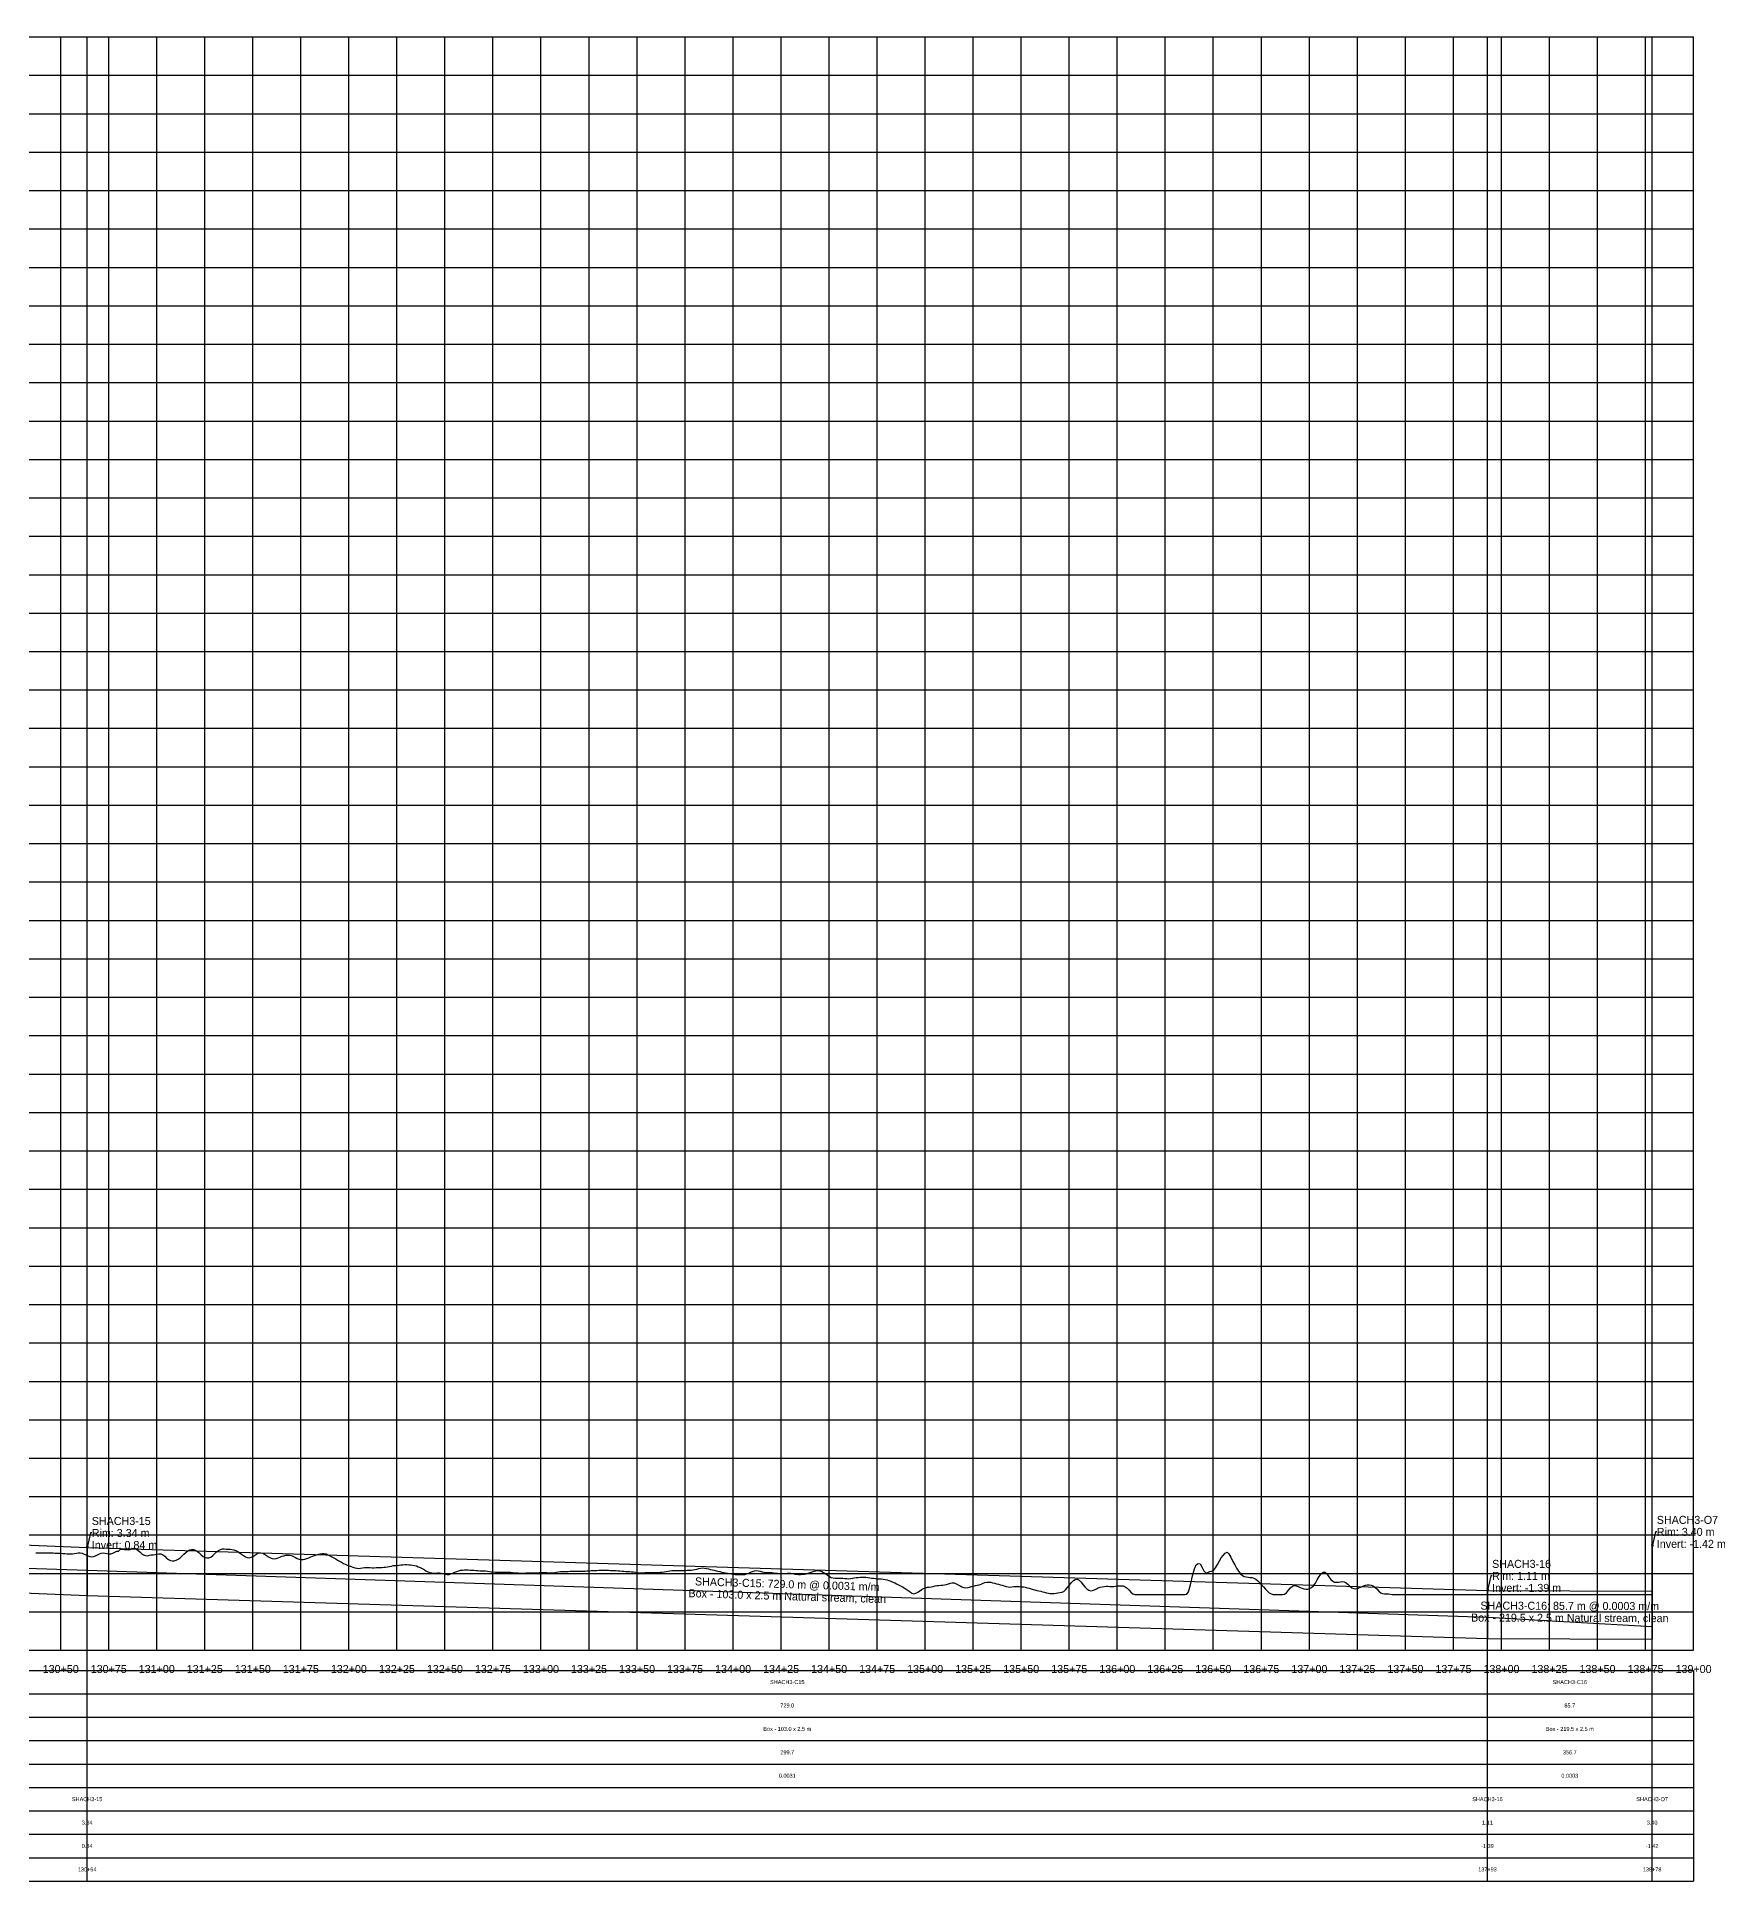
# Model space of a CAD drawing. Extents: x -64 to 13916, y -140 to 832.
# Drawn here: x 13038 to 13916, y -140 to 820 of the extents above; entities that cross this region are included whole.
import ezdxf
from ezdxf.enums import TextEntityAlignment as Align

# ---------------------------------------------------------------- set-up
doc = ezdxf.new("R2010")
doc.units = 0
for name, color, linetype in [('Annotation', 7, 'Continuous'), ('Annotation_Table', 254, 'Continuous'), ('Crown', 7, 'Continuous'), ('Grid', 254, 'Continuous'), ('Grid_Text', 7, 'Continuous'), ('Ground_Elevation', 3, 'Continuous'), ('Hydraulic_Grade', 5, 'Continuous'), ('Invert', 7, 'Continuous'), ('Structure', 7, 'Continuous')]:
    doc.layers.add(name, color=color, linetype=linetype)

msp = doc.modelspace()

# ---------------------------------------------------------------- linework, layer by layer
at = {"layer": 'Annotation', "color": 0}
for points in [[(13066.18, 41.05), (13065.44, 41.05), (13063.74, 33.43)], [(13880.86, 41.63), (13880.12, 41.63), (13878.42, 34.01)], [(13795.13, 18.71), (13794.39, 18.71), (13792.69, 11.09)]]:
    msp.add_lwpolyline(points, dxfattribs=at)
for points in [[(13063.74, 33.43), (13063.54, 34.41), (13064.33, 34.23)], [(13878.42, 34.01), (13878.22, 34.99), (13879.01, 34.81)], [(13792.69, 11.09), (13792.49, 12.07), (13793.28, 11.89)]]:
    msp.add_lwpolyline(points, close=True, dxfattribs=at)
at = {"layer": 'Annotation_Table', "color": 254}
for points in [[(13063.74, -140.21), (13063.74, 820)], [(13792.69, -140.21), (13792.69, 820)], [(13878.42, -140.21), (13878.42, 820)], [(-25, -30.48), (13899.95, -30.48)], [(13899.95, -30.48), (13899.95, -140.21)], [(-25, -42.67), (13899.95, -42.67)], [(-25, -54.86), (13899.95, -54.86)], [(-25, -67.06), (13899.95, -67.06)], [(-25, -79.25), (13899.95, -79.25)], [(-25, -91.44), (13899.95, -91.44)], [(-25, -103.63), (13899.95, -103.63)], [(-25, -115.82), (13899.95, -115.82)], [(-25, -128.02), (13899.95, -128.02)], [(-25, -140.21), (13899.95, -140.21)]]:
    msp.add_lwpolyline(points, dxfattribs=at)
at = {"layer": 'Crown', "color": 0}
for points in [[(12621.75, 51.82), (13063.74, 33.43)], [(13063.74, 33.43), (13063.74, 33.43)], [(13063.74, 33.43), (13792.69, 11.09)], [(13792.69, 11.09), (13792.69, 11.09)], [(13792.69, 11.09), (13878.42, 10.83)], [(13878.42, 10.83), (13878.42, 10.83)]]:
    msp.add_lwpolyline(points, dxfattribs=at)
at = {"layer": 'Grid', "color": 254}
for points in [[(-25, 820), (13900, 820)], [(13050, -20), (13050, 820)], [(13075, -20), (13075, 820)], [(13100, -20), (13100, 820)], [(13125, -20), (13125, 820)], [(13150, -20), (13150, 820)], [(13175, -20), (13175, 820)], [(13200, -20), (13200, 820)], [(13225, -20), (13225, 820)], [(13250, -20), (13250, 820)], [(13275, -20), (13275, 820)], [(13300, -20), (13300, 820)], [(13325, -20), (13325, 820)], [(13350, -20), (13350, 820)], [(13375, -20), (13375, 820)], [(13400, -20), (13400, 820)], [(13425, -20), (13425, 820)], [(13450, -20), (13450, 820)], [(13475, -20), (13475, 820)], [(13500, -20), (13500, 820)], [(13525, -20), (13525, 820)], [(13550, -20), (13550, 820)], [(13575, -20), (13575, 820)], [(13600, -20), (13600, 820)], [(13625, -20), (13625, 820)], [(13650, -20), (13650, 820)], [(13675, -20), (13675, 820)], [(13700, -20), (13700, 820)], [(13725, -20), (13725, 820)], [(13750, -20), (13750, 820)], [(13775, -20), (13775, 820)], [(13800, -20), (13800, 820)], [(13825, -20), (13825, 820)], [(13850, -20), (13850, 820)], [(13875, -20), (13875, 820)], [(13900, -20), (13900, 820)], [(-25, 800), (13900, 800)], [(-25, 780), (13900, 780)], [(-25, 760), (13900, 760)], [(-25, 740), (13900, 740)], [(-25, 720), (13900, 720)], [(-25, 700), (13900, 700)], [(-25, 680), (13900, 680)], [(-25, 660), (13900, 660)], [(-25, 640), (13900, 640)], [(-25, 620), (13900, 620)], [(-25, 600), (13900, 600)], [(-25, 580), (13900, 580)], [(-25, 560), (13900, 560)], [(-25, 540), (13900, 540)], [(-25, 520), (13900, 520)], [(-25, 500), (13900, 500)], [(-25, 480), (13900, 480)], [(-25, 460), (13900, 460)], [(-25, 440), (13900, 440)], [(-25, 420), (13900, 420)], [(-25, 400), (13900, 400)], [(-25, 380), (13900, 380)], [(-25, 360), (13900, 360)], [(-25, 340), (13900, 340)], [(-25, 320), (13900, 320)], [(-25, 300), (13900, 300)], [(-25, 280), (13900, 280)], [(-25, 260), (13900, 260)], [(-25, 240), (13900, 240)], [(-25, 220), (13900, 220)], [(-25, 200), (13900, 200)], [(-25, 180), (13900, 180)], [(-25, 160), (13900, 160)], [(-25, 140), (13900, 140)], [(-25, 120), (13900, 120)], [(-25, 100), (13900, 100)], [(-25, 80), (13900, 80)], [(-25, 60), (13900, 60)], [(-25, 40), (13900, 40)], [(-25, 20), (13900, 20)], [(-25, 0), (13900, 0)], [(-25, -20), (13900, -20)]]:
    msp.add_lwpolyline(points, dxfattribs=at)
at = {"layer": 'Ground_Elevation', "color": 3}
msp.add_lwpolyline([(13037.13, 30.63), (13038.13, 30.66), (13039.13, 30.69), (13040.13, 30.69), (13041.13, 30.68), (13042.13, 30.67), (13043.13, 30.66), (13044.13, 30.65), (13045.13, 30.65), (13046.13, 30.63), (13047.13, 30.62), (13048.13, 30.58), (13049.13, 30.54), (13050.13, 30.49), (13051.13, 30.42), (13052.13, 30.35), (13053.13, 30.27), (13054.13, 30.22), (13055.13, 30.21), (13056.13, 30.25), (13057.13, 30.39), (13058.13, 30.58), (13059.13, 30.78), (13060.13, 30.74), (13061.13, 30.47), (13062.13, 30.07), (13063.13, 29.6), (13064.13, 29.13), (13065.13, 28.79), (13066.13, 28.66), (13067.13, 28.76), (13068.13, 29.09), (13069.13, 29.6), (13070.13, 30.14), (13071.13, 30.54), (13072.13, 30.64), (13073.13, 30.52), (13074.13, 30.31), (13075.13, 30.18), (13076.13, 30.26), (13077.13, 30.53), (13078.13, 31.01), (13079.13, 31.65), (13080.13, 31.65), (13081.13, 32.57), (13082.13, 32.62), (13083.13, 32.51), (13084.13, 32.37), (13085.13, 32.33), (13086.13, 32.51), (13087.13, 32.91), (13088.13, 33.12), (13089.13, 32.73), (13090.13, 32.03), (13091.13, 31.18), (13092.13, 30.31), (13093.13, 29.66), (13094.13, 29.28), (13095.13, 29.2), (13096.13, 29.42), (13097.13, 29.64), (13098.13, 29.64), (13099.13, 29.81), (13100.13, 30.02), (13101.13, 30.2), (13102.13, 30.18), (13103.13, 29.75), (13104.13, 28.93), (13105.13, 28), (13106.13, 27.21), (13107.13, 26.7), (13108.13, 26.51), (13109.13, 26.57), (13110.13, 26.84), (13111.13, 27.36), (13112.13, 28.12), (13113.13, 29.02), (13114.13, 29.97), (13115.13, 30.9), (13116.13, 31.68), (13117.13, 32.22), (13118.13, 32.45), (13119.13, 32.4), (13120.13, 32.06), (13121.13, 31.47), (13122.13, 30.65), (13123.13, 29.75), (13124.13, 28.88), (13125.13, 28.28), (13126.13, 28.03), (13127.13, 28.1), (13128.13, 28.5), (13129.13, 29.24), (13130.13, 30.21), (13131.13, 31.17), (13132.13, 31.98), (13133.13, 32.53), (13134.13, 32.75), (13135.13, 32.73), (13136.13, 32.64), (13137.13, 32.59), (13138.13, 32.58), (13139.13, 32.52), (13140.13, 32.33), (13141.13, 31.99), (13142.13, 31.47), (13143.13, 30.79), (13144.13, 29.98), (13145.13, 29.26), (13146.13, 28.67), (13147.13, 28.31), (13148.13, 28.19), (13149.13, 28.38), (13150.13, 28.86), (13151.13, 29.53), (13152.13, 30.19), (13153.13, 30.63), (13154.13, 30.76), (13155.13, 30.54), (13156.13, 30.01), (13157.13, 29.34), (13158.13, 28.68), (13159.13, 28.11), (13160.13, 27.74), (13161.13, 27.61), (13162.13, 27.8), (13163.13, 28.14), (13164.13, 28.54), (13165.13, 28.9), (13166.13, 29.2), (13167.13, 29.45), (13168.13, 29.57), (13169.13, 29.56), (13170.13, 29.29), (13171.13, 28.83), (13172.13, 28.29), (13173.13, 27.82), (13174.13, 27.48), (13175.13, 27.27), (13176.13, 27.25), (13177.13, 27.44), (13178.13, 27.78), (13179.13, 28.18), (13180.13, 28.61), (13181.13, 29.01), (13182.13, 29.4), (13183.13, 29.74), (13184.13, 30.01), (13185.13, 30.22), (13186.13, 30.33), (13187.13, 30.32), (13188.13, 30.11), (13189.13, 29.73), (13190.13, 29.23), (13191.13, 28.67), (13192.13, 28.13), (13193.13, 27.56), (13194.13, 26.98), (13195.13, 26.37), (13196.13, 25.78), (13197.13, 25.24), (13198.13, 24.76), (13199.13, 24.32), (13200.13, 23.9), (13201.13, 23.55), (13202.13, 23.21), (13203.13, 22.9), (13204.13, 22.69), (13205.13, 22.61), (13206.13, 22.68), (13207.13, 22.85), (13208.13, 23.04), (13209.13, 23.16), (13210.13, 23.16), (13211.13, 23.08), (13212.13, 22.98), (13213.13, 22.93), (13214.13, 23.04), (13215.13, 23.1), (13216.13, 23.08), (13217.13, 23.11), (13218.13, 23.18), (13219.13, 23.28), (13220.13, 23.42), (13221.13, 23.6), (13222.13, 23.83), (13223.13, 24.06), (13224.13, 24.09), (13225.13, 24.14), (13226.13, 24.27), (13227.13, 24.42), (13228.13, 24.51), (13229.13, 24.57), (13230.13, 24.56), (13231.13, 24.52), (13232.13, 24.44), (13233.13, 24.35), (13234.13, 24.2), (13235.13, 23.92), (13236.13, 23.51), (13237.13, 23.02), (13238.13, 22.51), (13239.13, 21.97), (13240.13, 21.42), (13241.13, 20.9), (13242.13, 20.49), (13243.13, 20.22), (13244.13, 20.11), (13245.13, 20.15), (13246.13, 20.22), (13247.13, 20.25), (13248.13, 20.12), (13249.13, 19.87), (13250.13, 19.6), (13251.13, 19.44), (13252.13, 19.47), (13253.13, 19.71), (13254.13, 20.11), (13255.13, 20.58), (13256.13, 21.02), (13257.13, 21.39), (13258.13, 21.63), (13259.13, 21.76), (13260.13, 21.8), (13261.13, 21.81), (13262.13, 21.8), (13263.13, 21.75), (13264.13, 21.69), (13265.13, 21.61), (13266.13, 21.54), (13267.13, 21.48), (13268.13, 21.42), (13269.13, 21.39), (13270.13, 21.39), (13271.13, 21.34), (13272.13, 21.2), (13273.13, 21.01), (13274.13, 20.84), (13275.13, 20.74), (13276.13, 20.7), (13277.13, 20.71), (13278.13, 20.72), (13279.13, 20.71), (13280.13, 20.67), (13281.13, 20.64), (13282.13, 20.64), (13283.13, 20.64), (13284.13, 20.57), (13285.13, 20.48), (13286.13, 20.37), (13287.13, 20.29), (13288.13, 20.24), (13289.13, 20.21), (13290.13, 20.2), (13291.13, 20.2), (13292.13, 20.22), (13293.13, 20.27), (13294.13, 20.31), (13295.13, 20.32), (13296.13, 20.31), (13297.13, 20.32), (13298.13, 20.38), (13299.13, 20.43), (13300.13, 20.45), (13301.13, 20.46), (13302.13, 20.46), (13303.13, 20.42), (13304.13, 20.35), (13305.13, 20.29), (13306.13, 20.33), (13307.13, 20.46), (13308.13, 20.65), (13309.13, 20.86), (13310.13, 21), (13311.13, 21), (13312.13, 20.99), (13313.13, 21.01), (13314.13, 21.05), (13315.13, 21.09), (13316.13, 21.12), (13317.13, 21.13), (13318.13, 21.13), (13319.13, 21.14), (13320.13, 21.14), (13321.13, 21.17), (13322.13, 21.2), (13323.13, 21.25), (13324.13, 21.31), (13325.13, 21.38), (13326.13, 21.44), (13327.13, 21.5), (13328.13, 21.56), (13329.13, 21.6), (13330.13, 21.63), (13331.13, 21.65), (13332.13, 21.66), (13333.13, 21.65), (13334.13, 21.63), (13335.13, 21.61), (13336.13, 21.58), (13337.13, 21.54), (13338.13, 21.49), (13339.13, 21.43), (13340.13, 21.36), (13341.13, 21.3), (13342.13, 21.22), (13343.13, 21.15), (13344.13, 21.08), (13345.13, 21.01), (13346.13, 20.94), (13347.13, 20.87), (13348.13, 20.8), (13349.13, 20.72), (13350.13, 20.47), (13351.13, 20.29), (13352.13, 20.24), (13353.13, 20.28), (13354.13, 20.4), (13355.13, 20.51), (13356.13, 20.55), (13357.13, 20.52), (13358.13, 20.48), (13359.13, 20.48), (13360.13, 20.5), (13361.13, 20.53), (13362.13, 20.59), (13363.13, 20.7), (13364.13, 20.87), (13365.13, 21.07), (13366.13, 21.24), (13367.13, 21.38), (13368.13, 21.47), (13369.13, 21.55), (13370.13, 21.58), (13371.13, 21.56), (13372.13, 21.52), (13373.13, 21.49), (13374.13, 21.5), (13375.13, 21.55), (13376.13, 21.62), (13377.13, 21.68), (13378.13, 21.74), (13379.13, 21.84), (13380.13, 21.98), (13381.13, 22.2), (13382.13, 22.49), (13383.13, 22.77), (13384.13, 22.83), (13385.13, 22.72), (13386.13, 22.54), (13387.13, 22.33), (13388.13, 22.1), (13389.13, 21.87), (13390.13, 21.63), (13391.13, 21.39), (13392.13, 21.16), (13393.13, 20.94), (13394.13, 20.72), (13395.13, 20.52), (13396.13, 20.31), (13397.13, 20.12), (13398.13, 19.94), (13399.13, 19.78), (13400.13, 19.57), (13401.13, 19.48), (13402.13, 19.48), (13403.13, 19.47), (13404.13, 19.41), (13405.13, 19.39), (13406.13, 19.5), (13407.13, 19.75), (13408.13, 20.15), (13409.13, 20.61), (13410.13, 21.06), (13411.13, 21.4), (13412.13, 21.51), (13413.13, 21.4), (13414.13, 21.12), (13415.13, 20.81), (13416.13, 20.61), (13417.13, 20.55), (13418.13, 20.55), (13419.13, 20.53), (13420.13, 20.42), (13421.13, 20.28), (13422.13, 20.15), (13423.13, 20.05), (13424.13, 19.99), (13425.13, 19.98), (13426.13, 19.99), (13427.13, 20.04), (13428.13, 20.11), (13429.13, 20.14), (13430.13, 20.07), (13431.13, 19.9), (13432.13, 19.69), (13433.13, 19.54), (13434.13, 19.48), (13435.13, 19.47), (13436.13, 19.52), (13437.13, 19.63), (13438.13, 19.85), (13439.13, 20.16), (13440.13, 20.5), (13441.13, 20.86), (13442.13, 21.18), (13443.13, 21.37), (13444.13, 21.43), (13445.13, 21.3), (13446.13, 20.99), (13447.13, 20.52), (13448.13, 19.9), (13449.13, 19.16), (13450.13, 18.44), (13451.13, 17.92), (13452.13, 17.64), (13453.13, 17.54), (13454.13, 17.53), (13455.13, 17.54), (13456.13, 17.55), (13457.13, 17.5), (13458.13, 17.41), (13459.13, 17.31), (13460.13, 17.26), (13461.13, 17.3), (13462.13, 17.45), (13463.13, 17.67), (13464.13, 17.81), (13465.13, 17.9), (13466.13, 18.01), (13467.13, 18.11), (13468.13, 18.12), (13469.13, 18.05), (13470.13, 17.91), (13471.13, 17.75), (13472.13, 17.59), (13473.13, 17.46), (13474.13, 17.35), (13475.13, 17.26), (13476.13, 17.18), (13477.13, 17.1), (13478.13, 16.98), (13479.13, 16.81), (13480.13, 16.59), (13481.13, 16.3), (13482.13, 15.93), (13483.13, 15.52), (13484.13, 15.06), (13485.13, 14.58), (13486.13, 14.08), (13487.13, 13.58), (13488.13, 13.05), (13489.13, 12.48), (13490.13, 11.82), (13491.13, 11.1), (13492.13, 10.44), (13493.13, 9.73), (13494.13, 9.41), (13495.13, 9.64), (13496.13, 10.16), (13497.13, 10.84), (13498.13, 11.54), (13499.13, 12.12), (13500.13, 12.54), (13501.13, 12.76), (13502.13, 12.92), (13503.13, 13.08), (13504.13, 13.26), (13505.13, 13.47), (13506.13, 13.65), (13507.13, 13.75), (13508.13, 13.81), (13509.13, 13.86), (13510.13, 13.97), (13511.13, 14.21), (13512.13, 14.52), (13513.13, 14.85), (13514.13, 15.13), (13515.13, 15.06), (13516.13, 14.66), (13517.13, 14.11), (13518.13, 13.51), (13519.13, 12.99), (13520.13, 12.63), (13521.13, 12.54), (13522.13, 12.61), (13523.13, 12.81), (13524.13, 13.11), (13525.13, 13.43), (13526.13, 13.66), (13527.13, 13.82), (13528.13, 14.08), (13529.13, 14.47), (13530.13, 14.9), (13531.13, 15.24), (13532.13, 15.43), (13533.13, 15.48), (13534.13, 15.38), (13535.13, 15.15), (13536.13, 14.86), (13537.13, 14.61), (13538.13, 14.38), (13539.13, 14.12), (13540.13, 13.81), (13541.13, 13.47), (13542.13, 13.16), (13543.13, 12.98), (13544.13, 12.86), (13545.13, 12.94), (13546.13, 13.12), (13547.13, 13.24), (13548.13, 13.27), (13549.13, 13.2), (13550.13, 13.07), (13551.13, 12.95), (13552.13, 12.78), (13553.13, 12.54), (13554.13, 12.25), (13555.13, 11.94), (13556.13, 11.66), (13557.13, 11.4), (13558.13, 11.17), (13559.13, 10.93), (13560.13, 10.69), (13561.13, 10.43), (13562.13, 10.17), (13563.13, 9.93), (13564.13, 9.73), (13565.13, 9.6), (13566.13, 9.53), (13567.13, 9.54), (13568.13, 9.65), (13569.13, 9.81), (13570.13, 10), (13571.13, 10.18), (13572.13, 10.64), (13573.13, 11.45), (13574.13, 12.58), (13575.13, 13.96), (13576.13, 15.29), (13577.13, 16.33), (13578.13, 16.88), (13579.13, 16.92), (13580.13, 16.45), (13581.13, 15.51), (13582.13, 14.3), (13583.13, 13.04), (13584.13, 11.96), (13585.13, 11.23), (13586.13, 10.95), (13587.13, 11.1), (13588.13, 11.52), (13589.13, 12), (13590.13, 12.41), (13591.13, 12.77), (13592.13, 13.07), (13593.13, 13.27), (13594.13, 13.35), (13595.13, 13.32), (13596.13, 13.26), (13597.13, 13.22), (13598.13, 13.24), (13599.13, 13.34), (13600.13, 13.46), (13601.13, 13.56), (13602.13, 13.59), (13603.13, 13.46), (13604.13, 13.09), (13605.13, 12.36), (13606.13, 11.33), (13607.13, 10.25), (13608.13, 9.42), (13609.13, 9.05), (13610.13, 9), (13611.13, 9), (13612.13, 9), (13613.13, 9), (13614.13, 9), (13615.13, 9), (13616.13, 9), (13617.13, 9), (13618.13, 9), (13619.13, 9), (13620.13, 9), (13621.13, 9), (13622.13, 9), (13623.13, 9), (13624.13, 9), (13625.13, 9), (13626.13, 9), (13627.13, 9), (13628.13, 9), (13629.13, 9), (13630.13, 9), (13631.13, 9), (13632.13, 9), (13633.13, 9), (13634.13, 9), (13635.13, 9), (13636.13, 9.15), (13637.13, 10.42), (13638.13, 14.1), (13639.13, 18.82), (13640.13, 22.38), (13641.13, 24.43), (13642.13, 25.2), (13643.13, 24.92), (13644.13, 23.09), (13645.13, 21.28), (13646.13, 20.34), (13647.13, 20.44), (13648.13, 20.91), (13649.13, 21.11), (13650.13, 21.58), (13651.13, 22.89), (13652.13, 24.56), (13653.13, 26.49), (13654.13, 28.13), (13655.13, 29.36), (13656.13, 30.61), (13657.13, 31.07), (13658.13, 30.16), (13659.13, 28.43), (13660.13, 26.24), (13661.13, 24.4), (13662.13, 22.78), (13663.13, 21.14), (13664.13, 19.84), (13665.13, 18.92), (13666.13, 18.36), (13667.13, 18.15), (13668.13, 18.02), (13669.13, 17.95), (13670.13, 17.83), (13671.13, 17.48), (13672.13, 16.93), (13673.13, 16.1), (13674.13, 15.12), (13675.13, 14.01), (13676.13, 12.95), (13677.13, 11.87), (13678.13, 10.81), (13679.13, 9.94), (13680.13, 9.3), (13681.13, 9.06), (13682.13, 9.01), (13683.13, 9), (13684.13, 9), (13685.13, 9), (13686.13, 9.03), (13687.13, 9.25), (13688.13, 9.97), (13689.13, 11.21), (13690.13, 12.51), (13691.13, 13.37), (13692.13, 13.62), (13693.13, 13.5), (13694.13, 13.18), (13695.13, 12.71), (13696.13, 12.31), (13697.13, 12.03), (13698.13, 11.87), (13699.13, 11.88), (13700.13, 12.12), (13701.13, 12.67), (13702.13, 13.61), (13703.13, 14.97), (13704.13, 16.67), (13705.13, 18.39), (13706.13, 19.79), (13707.13, 20.64), (13708.13, 20.61), (13709.13, 19.75), (13710.13, 18.24), (13711.13, 16.78), (13712.13, 15.88), (13713.13, 15.51), (13714.13, 15.42), (13715.13, 15.46), (13716.13, 15.62), (13717.13, 15.75), (13718.13, 15.62), (13719.13, 15.06), (13720.13, 14.21), (13721.13, 13.3), (13722.13, 12.54), (13723.13, 12.09), (13724.13, 12.01), (13725.13, 12.22), (13726.13, 12.6), (13727.13, 13.08), (13728.13, 13.57), (13729.13, 13.95), (13730.13, 14.11), (13731.13, 14.05), (13732.13, 13.83), (13733.13, 13.47), (13734.13, 12.83), (13735.13, 11.89), (13736.13, 10.81), (13737.13, 9.97), (13738.13, 9.54), (13739.13, 9.43), (13740.13, 9.4), (13741.13, 9.31), (13742.13, 9.17), (13743.13, 9.07), (13744.13, 9.01), (13745.13, 9), (13746.13, 9), (13747.13, 9), (13748.13, 9), (13749.13, 9), (13750.13, 9), (13751.13, 9), (13752.13, 9), (13753.13, 9), (13754.13, 9), (13755.13, 9), (13756.13, 9), (13757.13, 9), (13758.13, 9), (13759.13, 9), (13760.13, 9), (13761.13, 9), (13762.13, 9), (13763.13, 9), (13764.13, 9), (13765.13, 9), (13766.13, 9), (13767.13, 9), (13768.13, 9), (13769.13, 9), (13770.13, 9), (13771.13, 9.01), (13772.13, 9), (13773.13, 9.01), (13774.13, 9), (13775.13, 9), (13776.13, 9), (13777.13, 9), (13778.13, 9), (13779.13, 9), (13780.13, 9), (13781.13, 9), (13782.13, 9), (13783.13, 9), (13784.13, 9), (13785.13, 9), (13786.13, 9), (13787.13, 9), (13788.13, 9), (13789.13, 9), (13790.13, 9), (13791.13, 9), (13792.13, 9), (13793.13, 9), (13794.13, 9), (13795.13, 9), (13796.13, 9), (13797.13, 9), (13798.13, 9), (13799.13, 9), (13800.13, 9), (13801.13, 9), (13802.13, 9), (13803.13, 9), (13804.13, 9), (13805.13, 9), (13806.13, 9), (13807.13, 9), (13808.13, 9), (13809.13, 9), (13810.13, 9), (13811.13, 9), (13812.13, 9), (13813.13, 9), (13814.13, 9), (13815.13, 9), (13816.13, 9), (13817.13, 9), (13818.13, 9), (13819.13, 9), (13820.13, 9), (13821.13, 9), (13822.13, 9), (13823.13, 9), (13824.13, 9), (13825.13, 9), (13826.13, 9), (13827.13, 9), (13828.13, 9), (13829.13, 9), (13830.13, 9), (13831.13, 9), (13832.13, 9), (13833.13, 9), (13834.13, 9), (13835.13, 9), (13836.13, 9), (13837.13, 9), (13838.13, 9), (13839.13, 9), (13840.13, 9), (13841.13, 9), (13842.13, 9), (13843.13, 9), (13844.13, 9), (13845.13, 9), (13846.13, 9), (13847.13, 9), (13848.13, 9), (13849.13, 9), (13850.13, 9), (13851.13, 9), (13852.13, 9), (13853.13, 9), (13854.13, 9), (13855.13, 9), (13856.13, 9), (13857.13, 9), (13858.13, 9), (13859.13, 9), (13860.13, 9), (13861.13, 9), (13862.13, 9), (13863.13, 9), (13864.13, 9), (13865.13, 9), (13866.13, 9), (13867.13, 9), (13868.13, 9), (13869.13, 9), (13870.13, 9), (13871.13, 9), (13872.13, 9), (13873.13, 9), (13874.13, 9), (13875.13, 9), (13876.13, 9), (13877.13, 9), (13878.13, 9.01), (13878.42, 9.01)], dxfattribs=at)
at = {"layer": 'Hydraulic_Grade', "color": 5}
for points in [[(12621.75, 36.23), (13063.74, 21.71)], [(13063.74, 21.71), (13063.74, 21.71)], [(13063.74, 21.71), (13792.69, -2.73)], [(13792.69, -2.73), (13792.69, -2.73)], [(13792.69, -2.73), (13878.42, -7.71)], [(13878.42, -7.71), (13878.42, -7.71), (13878.42, -7.71)]]:
    msp.add_lwpolyline(points, dxfattribs=at)
at = {"layer": 'Invert', "color": 0}
for points in [[(12621.75, 26.82), (13063.74, 8.43)], [(13063.74, 8.43), (13063.74, 8.43)], [(13063.74, 8.43), (13792.69, -13.91)], [(13792.69, -13.91), (13792.69, -13.91)], [(13792.69, -13.91), (13878.42, -14.17)], [(13878.42, -14.17), (13878.42, -14.17)]]:
    msp.add_lwpolyline(points, dxfattribs=at)
at = {"layer": 'Structure', "color": 0}
for points in [[(13063.74, 33.43), (13063.74, 8.43)], [(13063.74, 33.43), (13063.74, 8.43)], [(13878.42, 34.01), (13878.42, -14.17)], [(13878.42, 34.01), (13878.42, -14.17)], [(13792.69, 11.09), (13792.69, -13.91)], [(13792.69, 11.09), (13792.69, -13.91)]]:
    msp.add_lwpolyline(points, dxfattribs=at)

# ---------------------------------------------------------------- texts
at = {"layer": 'Annotation', "color": 0}
for s, height, p in [('SHACH3-15', 4.167, (13066.18, 47.3)), ('SHACH3-O7', 4.167, (13880.86, 47.88)), ('Rim: 3.34 m', 4.1667, (13066.18, 41.05)), ('Rim: 3.40 m', 4.1667, (13880.86, 41.63)), ('Invert: 0.84 m', 4.1667, (13066.18, 34.8)), ('Invert: -1.42 m', 4.1667, (13880.86, 35.38)), ('SHACH3-16', 4.167, (13795.13, 24.96)), ('Rim: 1.11 m', 4.1667, (13795.13, 18.71)), ('Invert: -1.39 m', 4.1667, (13795.13, 12.46))]:
    msp.add_text(s, height=height, dxfattribs=at).set_placement(p, align=Align.MIDDLE_LEFT)
for s, rotation, p in [('Box - 103.0 x 2.5 m Natural stream, clean', 358.24462, (13428.21, 8.15)), ('SHACH3-C15: 729.0 m @ 0.0031 m/m', 358.24462, (13428.21, 14.4)), ('SHACH3-C16: 85.7 m @ 0.0003 m/m', 359.82811, (13835.55, 3.1)), ('Box - 219.5 x 2.5 m Natural stream, clean', 359.82811, (13835.55, -3.15))]:
    msp.add_text(s, height=4.1667, rotation=rotation, dxfattribs=at).set_placement(p, align=Align.MIDDLE_CENTER)
at = {"layer": 'Annotation_Table', "color": 0}
for s, height, p in [('SHACH3-C15', 2.083, (13428.21, -36.58)), ('SHACH3-C16', 2.083, (13835.55, -36.58)), ('729.0', 2.083, (13428.21, -48.77)), ('85.7', 2.083, (13835.55, -48.77)), ('Box - 103.0 x 2.5 m', 2.0833, (13428.21, -60.96)), ('Box - 219.5 x 2.5 m', 2.0833, (13835.55, -60.96)), ('299.7', 2.083, (13428.21, -73.15)), ('356.7', 2.083, (13835.55, -73.15)), ('0.0031', 2.083, (13428.21, -85.34)), ('0.0003', 2.083, (13835.55, -85.34)), ('SHACH3-15', 2.083, (13063.74, -97.54)), ('SHACH3-16', 2.083, (13792.69, -97.54)), ('SHACH3-O7', 2.083, (13878.42, -97.54)), ('3.34', 2.083, (13063.74, -109.73)), ('1.11', 2.083, (13792.69, -109.73)), ('3.40', 2.083, (13878.42, -109.73)), ('0.84', 2.083, (13063.74, -121.92)), ('-1.39', 2.083, (13792.69, -121.92)), ('-1.42', 2.083, (13878.42, -121.92)), ('130+64', 2.083, (13063.74, -134.11)), ('137+93', 2.083, (13792.69, -134.11)), ('138+78', 2.083, (13878.42, -134.11))]:
    msp.add_text(s, height=height, dxfattribs=at).set_placement(p, align=Align.MIDDLE_CENTER)
at = {"layer": 'Grid_Text', "color": 0}
for s, p in [('130+50', (13050, -27.7)), ('130+75', (13075, -27.7)), ('131+00', (13100, -27.7)), ('131+25', (13125, -27.7)), ('131+50', (13150, -27.7)), ('131+75', (13175, -27.7)), ('132+00', (13200, -27.7)), ('132+25', (13225, -27.7)), ('132+50', (13250, -27.7)), ('132+75', (13275, -27.7)), ('133+00', (13300, -27.7)), ('133+25', (13325, -27.7)), ('133+50', (13350, -27.7)), ('133+75', (13375, -27.7)), ('134+00', (13400, -27.7)), ('134+25', (13425, -27.7)), ('134+50', (13450, -27.7)), ('134+75', (13475, -27.7)), ('135+00', (13500, -27.7)), ('135+25', (13525, -27.7)), ('135+50', (13550, -27.7)), ('135+75', (13575, -27.7)), ('136+00', (13600, -27.7)), ('136+25', (13625, -27.7)), ('136+50', (13650, -27.7)), ('136+75', (13675, -27.7)), ('137+00', (13700, -27.7)), ('137+25', (13725, -27.7)), ('137+50', (13750, -27.7)), ('137+75', (13775, -27.7)), ('138+00', (13800, -27.7)), ('138+25', (13825, -27.7)), ('138+50', (13850, -27.7)), ('138+75', (13875, -27.7)), ('139+00', (13900, -27.7))]:
    msp.add_text(s, height=4.167, dxfattribs=at).set_placement(p, align=Align.TOP_CENTER)

doc.saveas('drawing.dxf')
